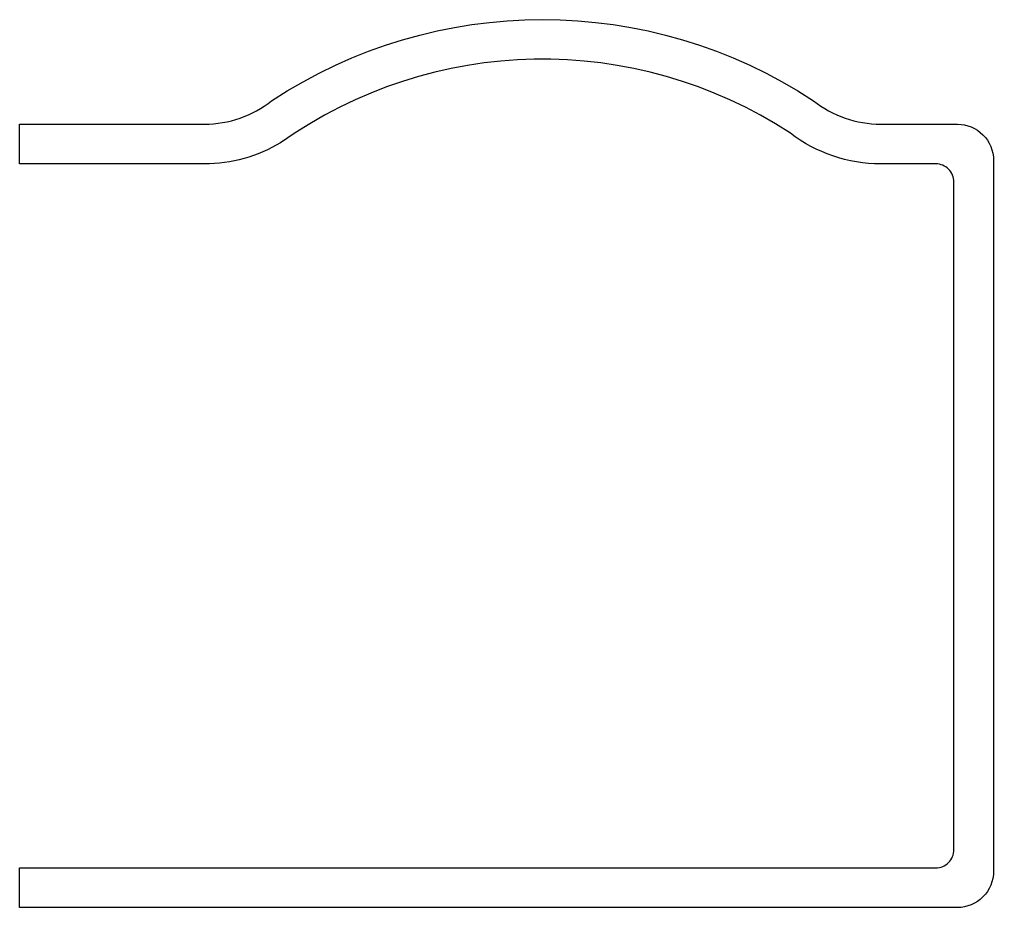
# Model space of a CAD drawing. Extents: x 145.1 to 172.1, y 214.5 to 239.1.
import ezdxf

# ---------------------------------------------------------------- set-up
doc = ezdxf.new("R2010")
doc.units = 0
doc.header["$LTSCALE"] = 15
doc.layers.add('ANA', color=220, linetype='CONTINUOUS')

msp = doc.modelspace()

# ---------------------------------------------------------------- linework, layer by layer
at = {"layer": 'ANA', "color": 0}
msp.add_lwpolyline([(150.225, 236.154, 0.168844), (152.086, 236.801, -0.300033), (167.105, 236.801, 0.168844), (168.966, 236.154), (171.096, 236.154, -0.414214), (172.096, 235.154), (172.096, 215.454, -0.414214), (171.096, 214.454), (145.096, 214.454), (145.096, 215.554), (170.496, 215.554, 0.414214), (170.996, 216.054), (170.996, 234.554, 0.414214), (170.496, 235.054), (168.966, 235.054, -0.165581), (166.464, 235.906, 0.308506), (152.335, 235.639, -0.135978), (150.225, 235.054), (145.096, 235.054), (145.096, 236.154)], format="xyb", close=True, dxfattribs=at)

doc.saveas('drawing.dxf')
